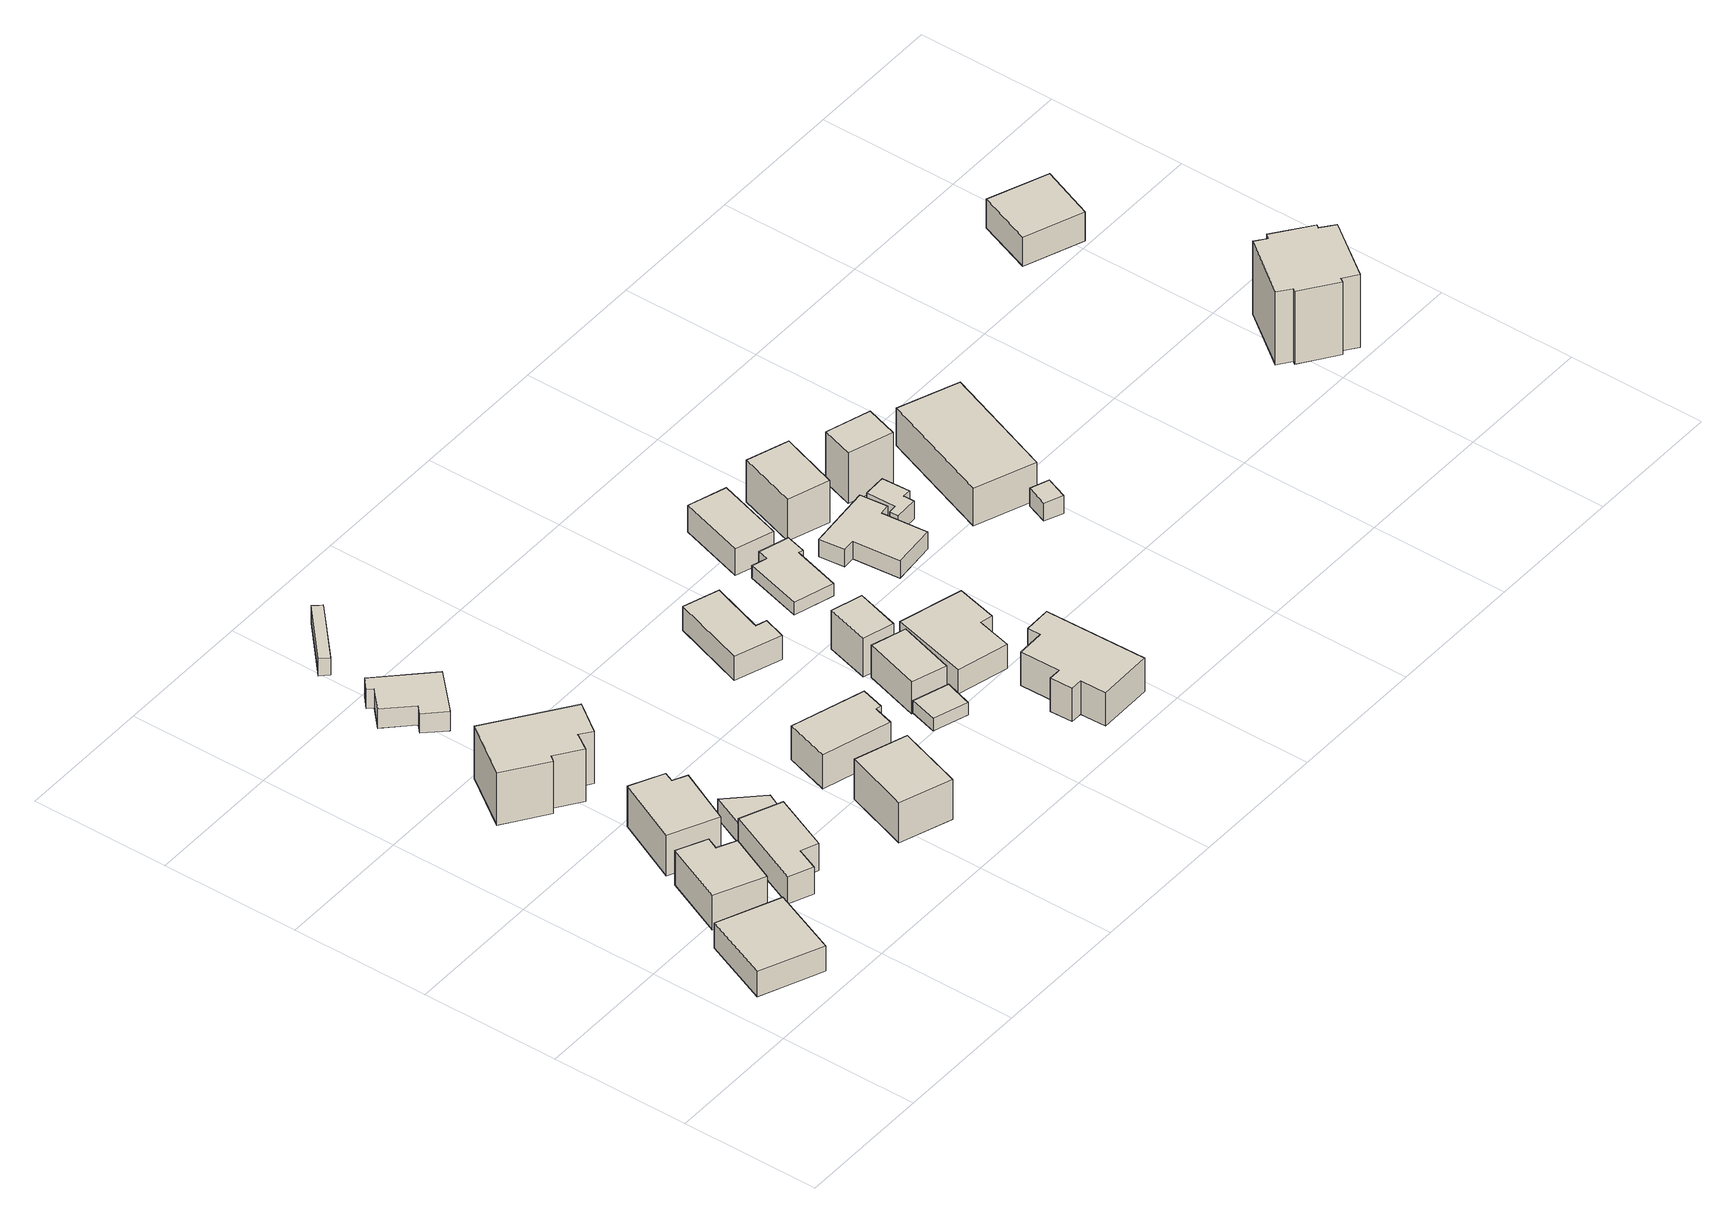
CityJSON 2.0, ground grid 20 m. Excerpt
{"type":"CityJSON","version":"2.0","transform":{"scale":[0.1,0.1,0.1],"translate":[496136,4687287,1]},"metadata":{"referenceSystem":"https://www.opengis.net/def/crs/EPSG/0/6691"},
"CityObjects":{
"building1":{"type":"Building","attributes":{"usage":"411","yearOfConstruction":1977,"measuredHeight":7.3,"storeysAboveGround":2,"storeysBelowGround":9999,"BuildingDetailAttribute.siteArea":132,"BuildingDetailAttribute.totalFloorArea":83,"BuildingDetailAttribute.buildingFootprintArea":49,"BuildingDetailAttribute.buildingRoofEdgeArea":101.8,"BuildingDetailAttribute.buildingStructureOrgType":"1","BuildingDetailAttribute.fireproofStructureType":"1003","BuildingDetailAttribute.urbanPlanType":"21","BuildingDetailAttribute.areaClassificationType":"22","BuildingDetailAttribute.districtsAndZonesType":"5","BuildingDetailAttribute.landUseType":"261","BuildingDetailAttribute.buildingCoverageRate":37,"BuildingDetailAttribute.floorAreaRate":63,"BuildingDetailAttribute.specifiedBuildingCoverageRate":60,"BuildingDetailAttribute.specifiedFloorAreaRate":200,"BuildingDetailAttribute.surveyYear":2018,"LandSlideRiskAttribute.description":"1","LandSlideRiskAttribute.areaType":"2","BuildingIDAttribute.prefecture":"01","BuildingIDAttribute.city":"01205"},"geometry":[{"type":"Solid","lod":"1","boundaries":[[[[0,1,2,3]],[[2,4,5,3]],[[1,6,4,2]],[[0,7,6,1]],[[3,5,7,0]],[[4,6,7,5]]]]}]},
"building2":{"type":"Building","attributes":{"usage":"411","yearOfConstruction":1977,"measuredHeight":8,"storeysAboveGround":2,"storeysBelowGround":9999,"BuildingDetailAttribute.siteArea":132,"BuildingDetailAttribute.totalFloorArea":83,"BuildingDetailAttribute.buildingFootprintArea":49,"BuildingDetailAttribute.buildingRoofEdgeArea":67.8,"BuildingDetailAttribute.buildingStructureOrgType":"1","BuildingDetailAttribute.fireproofStructureType":"1003","BuildingDetailAttribute.urbanPlanType":"21","BuildingDetailAttribute.areaClassificationType":"22","BuildingDetailAttribute.districtsAndZonesType":"5","BuildingDetailAttribute.landUseType":"261","BuildingDetailAttribute.buildingCoverageRate":37,"BuildingDetailAttribute.floorAreaRate":63,"BuildingDetailAttribute.specifiedBuildingCoverageRate":60,"BuildingDetailAttribute.specifiedFloorAreaRate":200,"BuildingDetailAttribute.surveyYear":2018,"LandSlideRiskAttribute.description":"1","LandSlideRiskAttribute.areaType":"1","BuildingIDAttribute.prefecture":"01","BuildingIDAttribute.city":"01205"},"geometry":[{"type":"Solid","lod":"1","boundaries":[[[[8,9,10,11,12,13]],[[12,14,15,13]],[[11,16,14,12]],[[10,17,16,11]],[[9,18,17,10]],[[8,19,18,9]],[[13,15,19,8]],[[14,16,17,18,19,15]]]]}]},
"building3":{"type":"Building","attributes":{"usage":"411","yearOfConstruction":1977,"measuredHeight":8.5,"storeysAboveGround":2,"storeysBelowGround":9999,"BuildingDetailAttribute.siteArea":132,"BuildingDetailAttribute.totalFloorArea":83,"BuildingDetailAttribute.buildingFootprintArea":49,"BuildingDetailAttribute.buildingRoofEdgeArea":75.4,"BuildingDetailAttribute.buildingStructureOrgType":"1","BuildingDetailAttribute.fireproofStructureType":"1003","BuildingDetailAttribute.urbanPlanType":"21","BuildingDetailAttribute.areaClassificationType":"22","BuildingDetailAttribute.districtsAndZonesType":"5","BuildingDetailAttribute.landUseType":"261","BuildingDetailAttribute.buildingCoverageRate":37,"BuildingDetailAttribute.floorAreaRate":63,"BuildingDetailAttribute.specifiedBuildingCoverageRate":60,"BuildingDetailAttribute.specifiedFloorAreaRate":200,"BuildingDetailAttribute.surveyYear":2018,"TsunamiRiskAttribute.description":"1","TsunamiRiskAttribute.rank":"2","TsunamiRiskAttribute.depth":0.63,"LandSlideRiskAttribute.description":"1","LandSlideRiskAttribute.areaType":"1","BuildingIDAttribute.prefecture":"01","BuildingIDAttribute.city":"01205"},"geometry":[{"type":"Solid","lod":"1","boundaries":[[[[20,21,22,23,24,25]],[[24,26,27,25]],[[23,28,26,24]],[[22,29,28,23]],[[21,30,29,22]],[[20,31,30,21]],[[25,27,31,20]],[[26,28,29,30,31,27]]]]}]},
"building4":{"type":"Building","attributes":{"usage":"411","yearOfConstruction":1980,"measuredHeight":9.2,"storeysAboveGround":2,"storeysBelowGround":9999,"BuildingDetailAttribute.siteArea":149,"BuildingDetailAttribute.totalFloorArea":70,"BuildingDetailAttribute.buildingFootprintArea":35,"BuildingDetailAttribute.buildingRoofEdgeArea":70.3,"BuildingDetailAttribute.buildingStructureOrgType":"1","BuildingDetailAttribute.fireproofStructureType":"1003","BuildingDetailAttribute.urbanPlanType":"21","BuildingDetailAttribute.areaClassificationType":"22","BuildingDetailAttribute.districtsAndZonesType":"5","BuildingDetailAttribute.landUseType":"261","BuildingDetailAttribute.buildingCoverageRate":23,"BuildingDetailAttribute.floorAreaRate":47,"BuildingDetailAttribute.specifiedBuildingCoverageRate":60,"BuildingDetailAttribute.specifiedFloorAreaRate":200,"BuildingDetailAttribute.surveyYear":2018,"TsunamiRiskAttribute.description":"1","TsunamiRiskAttribute.rank":"2","TsunamiRiskAttribute.depth":0.57,"LandSlideRiskAttribute.description":"1","LandSlideRiskAttribute.areaType":"1","BuildingIDAttribute.prefecture":"01","BuildingIDAttribute.city":"01205","RealEstateIDAttribute.realEstateIDOfBuilding":"4302000089658-0000","RealEstateIDAttribute.numberOfRealEstateIDOfLand":1,"RealEstateIDAttribute.realEstateIDOfLand":"4302000094810-0000","RealEstateIDAttribute.matchingScore":94},"geometry":[{"type":"Solid","lod":"1","boundaries":[[[[32,33,34,35,36,37]],[[36,38,39,37]],[[35,40,38,36]],[[34,41,40,35]],[[33,42,41,34]],[[32,43,42,33]],[[37,39,43,32]],[[38,40,41,42,43,39]]]]}]},
"building5":{"type":"Building","attributes":{"usage":"411","yearOfConstruction":2000,"measuredHeight":10.5,"storeysAboveGround":2,"storeysBelowGround":9999,"BuildingDetailAttribute.siteArea":428,"BuildingDetailAttribute.totalFloorArea":146,"BuildingDetailAttribute.buildingFootprintArea":85,"BuildingDetailAttribute.buildingRoofEdgeArea":113.9,"BuildingDetailAttribute.buildingStructureOrgType":"1","BuildingDetailAttribute.fireproofStructureType":"1003","BuildingDetailAttribute.urbanPlanType":"21","BuildingDetailAttribute.areaClassificationType":"22","BuildingDetailAttribute.districtsAndZonesType":"5","BuildingDetailAttribute.landUseType":"261","BuildingDetailAttribute.buildingCoverageRate":20,"BuildingDetailAttribute.floorAreaRate":34,"BuildingDetailAttribute.specifiedBuildingCoverageRate":60,"BuildingDetailAttribute.specifiedFloorAreaRate":200,"BuildingDetailAttribute.surveyYear":2018,"TsunamiRiskAttribute.description":"1","TsunamiRiskAttribute.rank":"2","TsunamiRiskAttribute.depth":1.24,"BuildingIDAttribute.prefecture":"01","BuildingIDAttribute.city":"01205","RealEstateIDAttribute.realEstateIDOfBuilding":"4302001121884-0000","RealEstateIDAttribute.numberOfRealEstateIDOfLand":1,"RealEstateIDAttribute.realEstateIDOfLand":"4302000094772-0000","RealEstateIDAttribute.matchingScore":95},"geometry":[{"type":"Solid","lod":"1","boundaries":[[[[44,45,46,47,48,49,50,51]],[[50,52,53,51]],[[49,54,52,50]],[[48,55,54,49]],[[47,56,55,48]],[[46,57,56,47]],[[45,58,57,46]],[[44,59,58,45]],[[51,53,59,44]],[[52,54,55,56,57,58,59,53]]]]}]},
"building6":{"type":"Building","attributes":{"usage":"461","yearOfConstruction":"0001","measuredHeight":5.7,"storeysAboveGround":9999,"storeysBelowGround":9999,"BuildingDetailAttribute.siteArea":-9999,"BuildingDetailAttribute.totalFloorArea":-9999,"BuildingDetailAttribute.buildingFootprintArea":-9999,"BuildingDetailAttribute.buildingRoofEdgeArea":-9999,"BuildingDetailAttribute.buildingStructureOrgType":"9","BuildingDetailAttribute.fireproofStructureType":"1011","BuildingDetailAttribute.urbanPlanType":"21","BuildingDetailAttribute.areaClassificationType":"22","BuildingDetailAttribute.districtsAndZonesType":"99","BuildingDetailAttribute.landUseType":"231","BuildingDetailAttribute.buildingCoverageRate":-9999,"BuildingDetailAttribute.floorAreaRate":-9999,"BuildingDetailAttribute.specifiedBuildingCoverageRate":-9999,"BuildingDetailAttribute.specifiedFloorAreaRate":-9999,"BuildingDetailAttribute.surveyYear":2018,"TsunamiRiskAttribute.description":"1","TsunamiRiskAttribute.rank":"2","TsunamiRiskAttribute.depth":0.57,"LandSlideRiskAttribute.description":"1","LandSlideRiskAttribute.areaType":"1","BuildingIDAttribute.prefecture":"01","BuildingIDAttribute.city":"01205"},"geometry":[{"type":"Solid","lod":"1","boundaries":[[[[60,61,62,63]],[[62,64,65,63]],[[61,66,64,62]],[[60,67,66,61]],[[63,65,67,60]],[[64,66,67,65]]]]}]},
"building7":{"type":"Building","attributes":{"usage":"411","yearOfConstruction":1969,"measuredHeight":5,"storeysAboveGround":3,"storeysBelowGround":9999,"BuildingDetailAttribute.siteArea":141,"BuildingDetailAttribute.totalFloorArea":49,"BuildingDetailAttribute.buildingFootprintArea":24,"BuildingDetailAttribute.buildingRoofEdgeArea":60.1,"BuildingDetailAttribute.buildingStructureOrgType":"1","BuildingDetailAttribute.fireproofStructureType":"1003","BuildingDetailAttribute.urbanPlanType":"21","BuildingDetailAttribute.areaClassificationType":"22","BuildingDetailAttribute.districtsAndZonesType":"5","BuildingDetailAttribute.landUseType":"261","BuildingDetailAttribute.buildingCoverageRate":17,"BuildingDetailAttribute.floorAreaRate":35,"BuildingDetailAttribute.specifiedBuildingCoverageRate":60,"BuildingDetailAttribute.specifiedFloorAreaRate":200,"BuildingDetailAttribute.surveyYear":2018,"TsunamiRiskAttribute.description":"1","TsunamiRiskAttribute.rank":"2","TsunamiRiskAttribute.depth":2.51,"BuildingIDAttribute.prefecture":"01","BuildingIDAttribute.city":"01205"},"geometry":[{"type":"Solid","lod":"1","boundaries":[[[[68,69,70,71,72,73,74,75]],[[74,76,77,75]],[[73,78,76,74]],[[72,79,78,73]],[[71,80,79,72]],[[70,81,80,71]],[[69,82,81,70]],[[68,83,82,69]],[[75,77,83,68]],[[76,78,79,80,81,82,83,77]]]]}]},
"building8":{"type":"Building","attributes":{"usage":"411","yearOfConstruction":1978,"measuredHeight":7.4,"storeysAboveGround":2,"storeysBelowGround":9999,"BuildingDetailAttribute.siteArea":127,"BuildingDetailAttribute.totalFloorArea":100,"BuildingDetailAttribute.buildingFootprintArea":60,"BuildingDetailAttribute.buildingRoofEdgeArea":79.1,"BuildingDetailAttribute.buildingStructureOrgType":"1","BuildingDetailAttribute.fireproofStructureType":"1003","BuildingDetailAttribute.urbanPlanType":"21","BuildingDetailAttribute.areaClassificationType":"22","BuildingDetailAttribute.districtsAndZonesType":"5","BuildingDetailAttribute.landUseType":"261","BuildingDetailAttribute.buildingCoverageRate":47,"BuildingDetailAttribute.floorAreaRate":79,"BuildingDetailAttribute.specifiedBuildingCoverageRate":60,"BuildingDetailAttribute.specifiedFloorAreaRate":200,"BuildingDetailAttribute.surveyYear":2018,"TsunamiRiskAttribute.description":"1","TsunamiRiskAttribute.rank":"2","TsunamiRiskAttribute.depth":0.86,"LandSlideRiskAttribute.description":"1","LandSlideRiskAttribute.areaType":"1","BuildingIDAttribute.prefecture":"01","BuildingIDAttribute.city":"01205","RealEstateIDAttribute.realEstateIDOfBuilding":"4302000089638-0000","RealEstateIDAttribute.numberOfRealEstateIDOfLand":64,"RealEstateIDAttribute.realEstateIDOfLand":"4302000094766-0000","RealEstateIDAttribute.matchingScore":97},"geometry":[{"type":"Solid","lod":"1","boundaries":[[[[84,85,86,87]],[[86,88,89,87]],[[85,90,88,86]],[[84,91,90,85]],[[87,89,91,84]],[[88,90,91,89]]]]}]},
"building9":{"type":"Building","attributes":{"usage":"461","yearOfConstruction":"0001","measuredHeight":3.2,"storeysAboveGround":9999,"storeysBelowGround":9999,"BuildingDetailAttribute.siteArea":-9999,"BuildingDetailAttribute.totalFloorArea":-9999,"BuildingDetailAttribute.buildingFootprintArea":-9999,"BuildingDetailAttribute.buildingRoofEdgeArea":-9999,"BuildingDetailAttribute.buildingStructureOrgType":"9","BuildingDetailAttribute.fireproofStructureType":"1011","BuildingDetailAttribute.urbanPlanType":"21","BuildingDetailAttribute.areaClassificationType":"22","BuildingDetailAttribute.districtsAndZonesType":"99","BuildingDetailAttribute.landUseType":"231","BuildingDetailAttribute.buildingCoverageRate":-9999,"BuildingDetailAttribute.floorAreaRate":-9999,"BuildingDetailAttribute.specifiedBuildingCoverageRate":-9999,"BuildingDetailAttribute.specifiedFloorAreaRate":-9999,"BuildingDetailAttribute.surveyYear":2018,"TsunamiRiskAttribute.description":"1","TsunamiRiskAttribute.rank":"2","TsunamiRiskAttribute.depth":2.83,"BuildingIDAttribute.prefecture":"01","BuildingIDAttribute.city":"01205"},"geometry":[{"type":"Solid","lod":"1","boundaries":[[[[92,93,94,95]],[[94,96,97,95]],[[93,98,96,94]],[[92,99,98,93]],[[95,97,99,92]],[[96,98,99,97]]]]}]},
"building10":{"type":"Building","attributes":{"usage":"411","yearOfConstruction":1981,"measuredHeight":7.6,"storeysAboveGround":2,"storeysBelowGround":9999,"BuildingDetailAttribute.siteArea":92,"BuildingDetailAttribute.totalFloorArea":97,"BuildingDetailAttribute.buildingFootprintArea":55,"BuildingDetailAttribute.buildingRoofEdgeArea":71.9,"BuildingDetailAttribute.buildingStructureOrgType":"1","BuildingDetailAttribute.fireproofStructureType":"1003","BuildingDetailAttribute.urbanPlanType":"21","BuildingDetailAttribute.areaClassificationType":"22","BuildingDetailAttribute.districtsAndZonesType":"5","BuildingDetailAttribute.landUseType":"261","BuildingDetailAttribute.buildingCoverageRate":60,"BuildingDetailAttribute.floorAreaRate":105,"BuildingDetailAttribute.specifiedBuildingCoverageRate":60,"BuildingDetailAttribute.specifiedFloorAreaRate":200,"BuildingDetailAttribute.surveyYear":2018,"TsunamiRiskAttribute.description":"1","TsunamiRiskAttribute.rank":"2","TsunamiRiskAttribute.depth":1.48,"LandSlideRiskAttribute.description":"1","LandSlideRiskAttribute.areaType":"1","BuildingIDAttribute.prefecture":"01","BuildingIDAttribute.city":"01205"},"geometry":[{"type":"Solid","lod":"1","boundaries":[[[[100,101,102,103,104,105]],[[104,106,107,105]],[[103,108,106,104]],[[102,109,108,103]],[[101,110,109,102]],[[100,111,110,101]],[[105,107,111,100]],[[106,108,109,110,111,107]]]]}]},
"building11":{"type":"Building","attributes":{"usage":"461","yearOfConstruction":"0001","measuredHeight":-9999,"storeysAboveGround":9999,"storeysBelowGround":9999,"BuildingDetailAttribute.siteArea":-9999,"BuildingDetailAttribute.totalFloorArea":-9999,"BuildingDetailAttribute.buildingFootprintArea":-9999,"BuildingDetailAttribute.buildingRoofEdgeArea":-9999,"BuildingDetailAttribute.buildingStructureOrgType":"9","BuildingDetailAttribute.fireproofStructureType":"1011","BuildingDetailAttribute.urbanPlanType":"21","BuildingDetailAttribute.areaClassificationType":"22","BuildingDetailAttribute.districtsAndZonesType":"99","BuildingDetailAttribute.landUseType":"231","BuildingDetailAttribute.buildingCoverageRate":-9999,"BuildingDetailAttribute.floorAreaRate":-9999,"BuildingDetailAttribute.specifiedBuildingCoverageRate":-9999,"BuildingDetailAttribute.specifiedFloorAreaRate":-9999,"BuildingDetailAttribute.surveyYear":2018,"TsunamiRiskAttribute.description":"1","TsunamiRiskAttribute.rank":"2","TsunamiRiskAttribute.depth":1.78,"LandSlideRiskAttribute.description":"1","LandSlideRiskAttribute.areaType":"1","BuildingIDAttribute.prefecture":"01","BuildingIDAttribute.city":"01205"},"geometry":[{"type":"Solid","lod":"1","boundaries":[[[[112,113,114,115]],[[114,116,117,115]],[[113,118,116,114]],[[112,119,118,113]],[[115,117,119,112]],[[116,118,119,117]]]]}]},
"building12":{"type":"Building","attributes":{"usage":"411","yearOfConstruction":1959,"measuredHeight":7.5,"storeysAboveGround":3,"storeysBelowGround":9999,"BuildingDetailAttribute.siteArea":115,"BuildingDetailAttribute.totalFloorArea":99,"BuildingDetailAttribute.buildingFootprintArea":49,"BuildingDetailAttribute.buildingRoofEdgeArea":67,"BuildingDetailAttribute.buildingStructureOrgType":"1","BuildingDetailAttribute.fireproofStructureType":"1003","BuildingDetailAttribute.urbanPlanType":"21","BuildingDetailAttribute.areaClassificationType":"22","BuildingDetailAttribute.districtsAndZonesType":"5","BuildingDetailAttribute.landUseType":"261","BuildingDetailAttribute.buildingCoverageRate":43,"BuildingDetailAttribute.floorAreaRate":86,"BuildingDetailAttribute.specifiedBuildingCoverageRate":60,"BuildingDetailAttribute.specifiedFloorAreaRate":200,"BuildingDetailAttribute.surveyYear":2018,"TsunamiRiskAttribute.description":"1","TsunamiRiskAttribute.rank":"2","TsunamiRiskAttribute.depth":2.62,"BuildingIDAttribute.prefecture":"01","BuildingIDAttribute.city":"01205","RealEstateIDAttribute.realEstateIDOfBuilding":"4302000089664-0000","RealEstateIDAttribute.numberOfRealEstateIDOfLand":16,"RealEstateIDAttribute.realEstateIDOfLand":"4302000094826-0000","RealEstateIDAttribute.matchingScore":95},"geometry":[{"type":"Solid","lod":"1","boundaries":[[[[120,121,122,123,124,125]],[[124,126,127,125]],[[123,128,126,124]],[[122,129,128,123]],[[121,130,129,122]],[[120,131,130,121]],[[125,127,131,120]],[[126,128,129,130,131,127]]]]}]},
"building13":{"type":"Building","attributes":{"usage":"411","yearOfConstruction":1962,"measuredHeight":6,"storeysAboveGround":1,"storeysBelowGround":9999,"BuildingDetailAttribute.siteArea":145,"BuildingDetailAttribute.totalFloorArea":42,"BuildingDetailAttribute.buildingFootprintArea":42,"BuildingDetailAttribute.buildingRoofEdgeArea":44.6,"BuildingDetailAttribute.buildingStructureOrgType":"1","BuildingDetailAttribute.fireproofStructureType":"1003","BuildingDetailAttribute.urbanPlanType":"21","BuildingDetailAttribute.areaClassificationType":"22","BuildingDetailAttribute.districtsAndZonesType":"5","BuildingDetailAttribute.landUseType":"261","BuildingDetailAttribute.buildingCoverageRate":29,"BuildingDetailAttribute.floorAreaRate":29,"BuildingDetailAttribute.specifiedBuildingCoverageRate":60,"BuildingDetailAttribute.specifiedFloorAreaRate":200,"BuildingDetailAttribute.surveyYear":2018,"TsunamiRiskAttribute.description":"1","TsunamiRiskAttribute.rank":"2","TsunamiRiskAttribute.depth":1.89,"LandSlideRiskAttribute.description":"1","LandSlideRiskAttribute.areaType":"1","BuildingIDAttribute.prefecture":"01","BuildingIDAttribute.city":"01205"},"geometry":[{"type":"Solid","lod":"1","boundaries":[[[[132,133,134,135]],[[134,136,137,135]],[[133,138,136,134]],[[132,139,138,133]],[[135,137,139,132]],[[136,138,139,137]]]]}]},
"building14":{"type":"Building","attributes":{"usage":"461","yearOfConstruction":"0001","measuredHeight":7.4,"storeysAboveGround":9999,"storeysBelowGround":9999,"BuildingDetailAttribute.siteArea":-9999,"BuildingDetailAttribute.totalFloorArea":-9999,"BuildingDetailAttribute.buildingFootprintArea":-9999,"BuildingDetailAttribute.buildingRoofEdgeArea":-9999,"BuildingDetailAttribute.buildingStructureOrgType":"9","BuildingDetailAttribute.fireproofStructureType":"1011","BuildingDetailAttribute.urbanPlanType":"21","BuildingDetailAttribute.areaClassificationType":"22","BuildingDetailAttribute.districtsAndZonesType":"99","BuildingDetailAttribute.landUseType":"231","BuildingDetailAttribute.buildingCoverageRate":-9999,"BuildingDetailAttribute.floorAreaRate":-9999,"BuildingDetailAttribute.specifiedBuildingCoverageRate":-9999,"BuildingDetailAttribute.specifiedFloorAreaRate":-9999,"BuildingDetailAttribute.surveyYear":2018,"TsunamiRiskAttribute.description":"1","TsunamiRiskAttribute.rank":"2","TsunamiRiskAttribute.depth":2.38,"LandSlideRiskAttribute.description":"1","LandSlideRiskAttribute.areaType":"1","BuildingIDAttribute.prefecture":"01","BuildingIDAttribute.city":"01205"},"geometry":[{"type":"Solid","lod":"1","boundaries":[[[[140,141,142,143]],[[142,144,145,143]],[[141,146,144,142]],[[140,147,146,141]],[[143,145,147,140]],[[144,146,147,145]]]]}]},
"building15":{"type":"Building","attributes":{"usage":"411","yearOfConstruction":1969,"measuredHeight":8.3,"storeysAboveGround":1,"storeysBelowGround":9999,"BuildingDetailAttribute.siteArea":159,"BuildingDetailAttribute.totalFloorArea":80,"BuildingDetailAttribute.buildingFootprintArea":80,"BuildingDetailAttribute.buildingRoofEdgeArea":117.4,"BuildingDetailAttribute.buildingStructureOrgType":"1","BuildingDetailAttribute.fireproofStructureType":"1003","BuildingDetailAttribute.urbanPlanType":"21","BuildingDetailAttribute.areaClassificationType":"22","BuildingDetailAttribute.districtsAndZonesType":"5","BuildingDetailAttribute.landUseType":"261","BuildingDetailAttribute.buildingCoverageRate":50,"BuildingDetailAttribute.floorAreaRate":50,"BuildingDetailAttribute.specifiedBuildingCoverageRate":60,"BuildingDetailAttribute.specifiedFloorAreaRate":200,"BuildingDetailAttribute.surveyYear":2018,"TsunamiRiskAttribute.description":"1","TsunamiRiskAttribute.rank":"2","TsunamiRiskAttribute.depth":1.16,"LandSlideRiskAttribute.description":"1","LandSlideRiskAttribute.areaType":"1","BuildingIDAttribute.prefecture":"01","BuildingIDAttribute.city":"01205","RealEstateIDAttribute.realEstateIDOfBuilding":"4302000089646-0000","RealEstateIDAttribute.numberOfRealEstateIDOfLand":2,"RealEstateIDAttribute.realEstateIDOfLand":"4302000094778-0000","RealEstateIDAttribute.matchingScore":92},"geometry":[{"type":"Solid","lod":"1","boundaries":[[[[148,149,150,151,152,153,154,155,156,157]],[[156,158,159,157]],[[155,160,158,156]],[[154,161,160,155]],[[153,162,161,154]],[[152,163,162,153]],[[151,164,163,152]],[[150,165,164,151]],[[149,166,165,150]],[[148,167,166,149]],[[157,159,167,148]],[[158,160,161,162,163,164,165,166,167,159]]]]}]},
"building16":{"type":"Building","attributes":{"usage":"411","yearOfConstruction":1987,"measuredHeight":5.3,"storeysAboveGround":1,"storeysBelowGround":9999,"BuildingDetailAttribute.siteArea":204,"BuildingDetailAttribute.totalFloorArea":71,"BuildingDetailAttribute.buildingFootprintArea":71,"BuildingDetailAttribute.buildingRoofEdgeArea":100,"BuildingDetailAttribute.buildingStructureOrgType":"1","BuildingDetailAttribute.fireproofStructureType":"1003","BuildingDetailAttribute.urbanPlanType":"21","BuildingDetailAttribute.areaClassificationType":"22","BuildingDetailAttribute.districtsAndZonesType":"5","BuildingDetailAttribute.landUseType":"261","BuildingDetailAttribute.buildingCoverageRate":35,"BuildingDetailAttribute.floorAreaRate":35,"BuildingDetailAttribute.specifiedBuildingCoverageRate":60,"BuildingDetailAttribute.specifiedFloorAreaRate":200,"BuildingDetailAttribute.surveyYear":2018,"TsunamiRiskAttribute.description":"1","TsunamiRiskAttribute.rank":"2","TsunamiRiskAttribute.depth":1.89,"LandSlideRiskAttribute.description":"1","LandSlideRiskAttribute.areaType":"1","BuildingIDAttribute.prefecture":"01","BuildingIDAttribute.city":"01205"},"geometry":[{"type":"Solid","lod":"1","boundaries":[[[[168,169,170,171,172,173]],[[172,174,175,173]],[[171,176,174,172]],[[170,177,176,171]],[[169,178,177,170]],[[168,179,178,169]],[[173,175,179,168]],[[174,176,177,178,179,175]]]]}]},
"building17":{"type":"Building","attributes":{"usage":"411","yearOfConstruction":1930,"measuredHeight":3.6,"storeysAboveGround":1,"storeysBelowGround":9999,"BuildingDetailAttribute.siteArea":245,"BuildingDetailAttribute.totalFloorArea":89,"BuildingDetailAttribute.buildingFootprintArea":89,"BuildingDetailAttribute.buildingRoofEdgeArea":60.9,"BuildingDetailAttribute.buildingStructureOrgType":"1","BuildingDetailAttribute.fireproofStructureType":"1003","BuildingDetailAttribute.urbanPlanType":"21","BuildingDetailAttribute.areaClassificationType":"22","BuildingDetailAttribute.districtsAndZonesType":"5","BuildingDetailAttribute.landUseType":"261","BuildingDetailAttribute.buildingCoverageRate":36,"BuildingDetailAttribute.floorAreaRate":36,"BuildingDetailAttribute.specifiedBuildingCoverageRate":60,"BuildingDetailAttribute.specifiedFloorAreaRate":200,"BuildingDetailAttribute.surveyYear":2018,"TsunamiRiskAttribute.description":"1","TsunamiRiskAttribute.rank":"2","TsunamiRiskAttribute.depth":2.78,"BuildingIDAttribute.prefecture":"01","BuildingIDAttribute.city":"01205"},"geometry":[{"type":"Solid","lod":"1","boundaries":[[[[180,181,182,183,184,185,186,187]],[[186,188,189,187]],[[185,190,188,186]],[[184,191,190,185]],[[183,192,191,184]],[[182,193,192,183]],[[181,194,193,182]],[[180,195,194,181]],[[187,189,195,180]],[[188,190,191,192,193,194,195,189]]]]}]},
"building18":{"type":"Building","attributes":{"usage":"411","yearOfConstruction":1930,"measuredHeight":6.9,"storeysAboveGround":1,"storeysBelowGround":9999,"BuildingDetailAttribute.siteArea":-9999,"BuildingDetailAttribute.totalFloorArea":89,"BuildingDetailAttribute.buildingFootprintArea":89,"BuildingDetailAttribute.buildingRoofEdgeArea":58.6,"BuildingDetailAttribute.buildingStructureOrgType":"1","BuildingDetailAttribute.fireproofStructureType":"1003","BuildingDetailAttribute.urbanPlanType":"21","BuildingDetailAttribute.areaClassificationType":"22","BuildingDetailAttribute.districtsAndZonesType":"5","BuildingDetailAttribute.landUseType":"261","BuildingDetailAttribute.buildingCoverageRate":-9999,"BuildingDetailAttribute.floorAreaRate":-9999,"BuildingDetailAttribute.specifiedBuildingCoverageRate":60,"BuildingDetailAttribute.specifiedFloorAreaRate":200,"BuildingDetailAttribute.surveyYear":2018,"TsunamiRiskAttribute.description":"1","TsunamiRiskAttribute.rank":"3","TsunamiRiskAttribute.depth":3.27,"BuildingIDAttribute.prefecture":"01","BuildingIDAttribute.city":"01205"},"geometry":[{"type":"Solid","lod":"1","boundaries":[[[[196,197,198,199]],[[198,200,201,199]],[[197,202,200,198]],[[196,203,202,197]],[[199,201,203,196]],[[200,202,203,201]]]]}]},
"building19":{"type":"Building","attributes":{"usage":"411","yearOfConstruction":1937,"measuredHeight":4.5,"storeysAboveGround":1,"storeysBelowGround":9999,"BuildingDetailAttribute.siteArea":-9999,"BuildingDetailAttribute.totalFloorArea":63,"BuildingDetailAttribute.buildingFootprintArea":63,"BuildingDetailAttribute.buildingRoofEdgeArea":81.6,"BuildingDetailAttribute.buildingStructureOrgType":"1","BuildingDetailAttribute.fireproofStructureType":"1003","BuildingDetailAttribute.urbanPlanType":"21","BuildingDetailAttribute.areaClassificationType":"22","BuildingDetailAttribute.districtsAndZonesType":"5","BuildingDetailAttribute.landUseType":"261","BuildingDetailAttribute.buildingCoverageRate":-9999,"BuildingDetailAttribute.floorAreaRate":-9999,"BuildingDetailAttribute.specifiedBuildingCoverageRate":60,"BuildingDetailAttribute.specifiedFloorAreaRate":200,"BuildingDetailAttribute.surveyYear":2018,"TsunamiRiskAttribute.description":"1","TsunamiRiskAttribute.rank":"3","TsunamiRiskAttribute.depth":3.14,"BuildingIDAttribute.prefecture":"01","BuildingIDAttribute.city":"01205"},"geometry":[{"type":"Solid","lod":"1","boundaries":[[[[204,205,206,207,208,209,210,211]],[[210,212,213,211]],[[209,214,212,210]],[[208,215,214,209]],[[207,216,215,208]],[[206,217,216,207]],[[205,218,217,206]],[[204,219,218,205]],[[211,213,219,204]],[[212,214,215,216,217,218,219,213]]]]}]},
"building20":{"type":"Building","attributes":{"usage":"411","yearOfConstruction":2010,"measuredHeight":7.2,"storeysAboveGround":2,"storeysBelowGround":9999,"BuildingDetailAttribute.siteArea":97,"BuildingDetailAttribute.totalFloorArea":112,"BuildingDetailAttribute.buildingFootprintArea":58,"BuildingDetailAttribute.buildingRoofEdgeArea":56.7,"BuildingDetailAttribute.buildingStructureOrgType":"1","BuildingDetailAttribute.fireproofStructureType":"1003","BuildingDetailAttribute.urbanPlanType":"21","BuildingDetailAttribute.areaClassificationType":"22","BuildingDetailAttribute.districtsAndZonesType":"5","BuildingDetailAttribute.landUseType":"261","BuildingDetailAttribute.buildingCoverageRate":60,"BuildingDetailAttribute.floorAreaRate":115,"BuildingDetailAttribute.specifiedBuildingCoverageRate":60,"BuildingDetailAttribute.specifiedFloorAreaRate":200,"BuildingDetailAttribute.surveyYear":2018,"TsunamiRiskAttribute.description":"1","TsunamiRiskAttribute.rank":"3","TsunamiRiskAttribute.depth":3.52,"BuildingIDAttribute.prefecture":"01","BuildingIDAttribute.city":"01205","RealEstateIDAttribute.realEstateIDOfBuilding":"4302001150473-0000","RealEstateIDAttribute.numberOfRealEstateIDOfLand":1,"RealEstateIDAttribute.realEstateIDOfLand":"4302001105153-0000","RealEstateIDAttribute.matchingScore":91},"geometry":[{"type":"Solid","lod":"1","boundaries":[[[[220,221,222,223]],[[222,224,225,223]],[[221,226,224,222]],[[220,227,226,221]],[[223,225,227,220]],[[224,226,227,225]]]]}]},
"building21":{"type":"Building","attributes":{"usage":"461","yearOfConstruction":"0001","measuredHeight":3.6,"storeysAboveGround":9999,"storeysBelowGround":9999,"BuildingDetailAttribute.siteArea":-9999,"BuildingDetailAttribute.totalFloorArea":-9999,"BuildingDetailAttribute.buildingFootprintArea":-9999,"BuildingDetailAttribute.buildingRoofEdgeArea":-9999,"BuildingDetailAttribute.buildingStructureOrgType":"9","BuildingDetailAttribute.fireproofStructureType":"1011","BuildingDetailAttribute.urbanPlanType":"21","BuildingDetailAttribute.areaClassificationType":"22","BuildingDetailAttribute.districtsAndZonesType":"99","BuildingDetailAttribute.landUseType":"231","BuildingDetailAttribute.buildingCoverageRate":-9999,"BuildingDetailAttribute.floorAreaRate":-9999,"BuildingDetailAttribute.specifiedBuildingCoverageRate":-9999,"BuildingDetailAttribute.specifiedFloorAreaRate":-9999,"BuildingDetailAttribute.surveyYear":2018,"TsunamiRiskAttribute.description":"1","TsunamiRiskAttribute.rank":"3","TsunamiRiskAttribute.depth":3.14,"BuildingIDAttribute.prefecture":"01","BuildingIDAttribute.city":"01205"},"geometry":[{"type":"Solid","lod":"1","boundaries":[[[[228,229,230,231,232,233,234,235]],[[234,236,237,235]],[[233,238,236,234]],[[232,239,238,233]],[[231,240,239,232]],[[230,241,240,231]],[[229,242,241,230]],[[228,243,242,229]],[[235,237,243,228]],[[236,238,239,240,241,242,243,237]]]]}]},
"building22":{"type":"Building","attributes":{"usage":"413","yearOfConstruction":1960,"measuredHeight":9.4,"storeysAboveGround":1,"storeysBelowGround":9999,"BuildingDetailAttribute.siteArea":803,"BuildingDetailAttribute.totalFloorArea":34,"BuildingDetailAttribute.buildingFootprintArea":34,"BuildingDetailAttribute.buildingRoofEdgeArea":32.9,"BuildingDetailAttribute.buildingStructureOrgType":"1","BuildingDetailAttribute.fireproofStructureType":"1003","BuildingDetailAttribute.urbanPlanType":"21","BuildingDetailAttribute.areaClassificationType":"22","BuildingDetailAttribute.districtsAndZonesType":"5","BuildingDetailAttribute.landUseType":"261","BuildingDetailAttribute.buildingCoverageRate":4,"BuildingDetailAttribute.floorAreaRate":4,"BuildingDetailAttribute.specifiedBuildingCoverageRate":60,"BuildingDetailAttribute.specifiedFloorAreaRate":200,"BuildingDetailAttribute.surveyYear":2018,"TsunamiRiskAttribute.description":"1","TsunamiRiskAttribute.rank":"3","TsunamiRiskAttribute.depth":3.24,"BuildingIDAttribute.prefecture":"01","BuildingIDAttribute.city":"01205","RealEstateIDAttribute.realEstateIDOfBuilding":"4302000089672-0000","RealEstateIDAttribute.numberOfRealEstateIDOfLand":1,"RealEstateIDAttribute.realEstateIDOfLand":"4302000094850-0000","RealEstateIDAttribute.matchingScore":92},"geometry":[{"type":"Solid","lod":"1","boundaries":[[[[244,245,246,247]],[[246,248,249,247]],[[245,250,248,246]],[[244,251,250,245]],[[247,249,251,244]],[[248,250,251,249]]]]}]},
"building23":{"type":"Building","attributes":{"usage":"461","yearOfConstruction":"0001","measuredHeight":3.6,"storeysAboveGround":9999,"storeysBelowGround":9999,"BuildingDetailAttribute.siteArea":-9999,"BuildingDetailAttribute.totalFloorArea":-9999,"BuildingDetailAttribute.buildingFootprintArea":-9999,"BuildingDetailAttribute.buildingRoofEdgeArea":-9999,"BuildingDetailAttribute.buildingStructureOrgType":"9","BuildingDetailAttribute.fireproofStructureType":"1011","BuildingDetailAttribute.urbanPlanType":"21","BuildingDetailAttribute.areaClassificationType":"22","BuildingDetailAttribute.districtsAndZonesType":"99","BuildingDetailAttribute.landUseType":"231","BuildingDetailAttribute.buildingCoverageRate":-9999,"BuildingDetailAttribute.floorAreaRate":-9999,"BuildingDetailAttribute.specifiedBuildingCoverageRate":-9999,"BuildingDetailAttribute.specifiedFloorAreaRate":-9999,"BuildingDetailAttribute.surveyYear":2018,"TsunamiRiskAttribute.description":"1","TsunamiRiskAttribute.rank":"2","TsunamiRiskAttribute.depth":2.9,"LandSlideRiskAttribute.description":"1","LandSlideRiskAttribute.areaType":"1","BuildingIDAttribute.prefecture":"01","BuildingIDAttribute.city":"01205"},"geometry":[{"type":"Solid","lod":"1","boundaries":[[[[252,253,254,255]],[[254,256,257,255]],[[253,258,256,254]],[[252,259,258,253]],[[255,257,259,252]],[[256,258,259,257]]]]}]},
"building24":{"type":"Building","attributes":{"usage":"431","yearOfConstruction":2000,"measuredHeight":7,"storeysAboveGround":1,"storeysBelowGround":9999,"BuildingDetailAttribute.siteArea":382,"BuildingDetailAttribute.totalFloorArea":162,"BuildingDetailAttribute.buildingFootprintArea":162,"BuildingDetailAttribute.buildingRoofEdgeArea":163.6,"BuildingDetailAttribute.buildingStructureOrgType":"2","BuildingDetailAttribute.fireproofStructureType":"1002","BuildingDetailAttribute.urbanPlanType":"21","BuildingDetailAttribute.areaClassificationType":"22","BuildingDetailAttribute.districtsAndZonesType":"5","BuildingDetailAttribute.landUseType":"261","BuildingDetailAttribute.buildingCoverageRate":42,"BuildingDetailAttribute.floorAreaRate":42,"BuildingDetailAttribute.specifiedBuildingCoverageRate":60,"BuildingDetailAttribute.specifiedFloorAreaRate":200,"BuildingDetailAttribute.surveyYear":2018,"TsunamiRiskAttribute.description":"1","TsunamiRiskAttribute.rank":"3","TsunamiRiskAttribute.depth":3.32,"BuildingIDAttribute.prefecture":"01","BuildingIDAttribute.city":"01205","RealEstateIDAttribute.realEstateIDOfBuilding":"4302001123605-0000","RealEstateIDAttribute.numberOfRealEstateIDOfLand":1,"RealEstateIDAttribute.realEstateIDOfLand":"4302000094850-0000","RealEstateIDAttribute.matchingScore":92},"geometry":[{"type":"Solid","lod":"1","boundaries":[[[[260,261,262,263]],[[262,264,265,263]],[[261,266,264,262]],[[260,267,266,261]],[[263,265,267,260]],[[264,266,267,265]]]]}]},
"building25":{"type":"Building","attributes":{"usage":"411","yearOfConstruction":2002,"measuredHeight":12.2,"storeysAboveGround":3,"storeysBelowGround":9999,"BuildingDetailAttribute.siteArea":355,"BuildingDetailAttribute.totalFloorArea":335,"BuildingDetailAttribute.buildingFootprintArea":122,"BuildingDetailAttribute.buildingRoofEdgeArea":116.5,"BuildingDetailAttribute.buildingStructureOrgType":"3","BuildingDetailAttribute.fireproofStructureType":"1001","BuildingDetailAttribute.urbanPlanType":"21","BuildingDetailAttribute.areaClassificationType":"22","BuildingDetailAttribute.districtsAndZonesType":"5","BuildingDetailAttribute.landUseType":"261","BuildingDetailAttribute.buildingCoverageRate":34,"BuildingDetailAttribute.floorAreaRate":94,"BuildingDetailAttribute.specifiedBuildingCoverageRate":60,"BuildingDetailAttribute.specifiedFloorAreaRate":200,"BuildingDetailAttribute.surveyYear":2018,"TsunamiRiskAttribute.description":"1","TsunamiRiskAttribute.rank":"2","TsunamiRiskAttribute.depth":1.54,"BuildingIDAttribute.prefecture":"01","BuildingIDAttribute.city":"01205","RealEstateIDAttribute.realEstateIDOfBuilding":"4302000074309-0000","RealEstateIDAttribute.numberOfRealEstateIDOfLand":6,"RealEstateIDAttribute.realEstateIDOfLand":"4302000085829-0000","RealEstateIDAttribute.matchingScore":92},"geometry":[{"type":"Solid","lod":"1","boundaries":[[[[268,269,270,271,272,273,274,275,276,277,278,279]],[[278,280,281,279]],[[277,282,280,278]],[[276,283,282,277]],[[275,284,283,276]],[[274,285,284,275]],[[273,286,285,274]],[[272,287,286,273]],[[271,288,287,272]],[[270,289,288,271]],[[269,290,289,270]],[[268,291,290,269]],[[279,281,291,268]],[[280,282,283,284,285,286,287,288,289,290,291,281]]]]}]},
"building26":{"type":"Building","attributes":{"usage":"401","yearOfConstruction":"0001","measuredHeight":5.7,"storeysAboveGround":1,"storeysBelowGround":9999,"BuildingDetailAttribute.siteArea":-9999,"BuildingDetailAttribute.totalFloorArea":70,"BuildingDetailAttribute.buildingFootprintArea":70,"BuildingDetailAttribute.buildingRoofEdgeArea":76.8,"BuildingDetailAttribute.buildingStructureOrgType":"2","BuildingDetailAttribute.fireproofStructureType":"1002","BuildingDetailAttribute.urbanPlanType":"21","BuildingDetailAttribute.areaClassificationType":"22","BuildingDetailAttribute.districtsAndZonesType":"12","BuildingDetailAttribute.landUseType":"261","BuildingDetailAttribute.buildingCoverageRate":-9999,"BuildingDetailAttribute.floorAreaRate":-9999,"BuildingDetailAttribute.specifiedBuildingCoverageRate":-9999,"BuildingDetailAttribute.specifiedFloorAreaRate":-9999,"BuildingDetailAttribute.surveyYear":2018,"TsunamiRiskAttribute.description":"1","TsunamiRiskAttribute.rank":"3","TsunamiRiskAttribute.depth":3.82,"BuildingIDAttribute.prefecture":"01","BuildingIDAttribute.city":"01205"},"geometry":[{"type":"Solid","lod":"1","boundaries":[[[[292,293,294,295]],[[294,296,297,295]],[[293,298,296,294]],[[292,299,298,293]],[[295,297,299,292]],[[296,298,299,297]]]]}]}
},
"vertices":[
[94,6,50],[5,44,50],[46,141,50],[135,103,50],[46,141,91],[135,103,91],[5,44,91],[94,6,91],
[114,253,47],[156,233,47],[148,216,47],[175,203,47],[143,133,47],[74,165,47],[143,133,103],[74,165,103],[175,203,103],[148,216,103],[156,233,103],[114,253,103],
[172,370,40],[219,347,40],[213,333,40],[233,323,40],[195,244,40],[127,276,40],[195,244,106],[127,276,106],[233,323,106],[213,333,106],[219,347,106],[172,370,106],
[229,243,36],[288,218,36],[252,136,36],[227,146,36],[213,114,36],[179,129,36],[213,114,80],[179,129,80],[227,146,80],[252,136,80],[288,218,80],[229,243,80],
[210,475,23],[194,451,23],[158,477,23],[152,469,23],[93,511,23],[146,586,23],[258,506,23],[227,463,23],[258,506,108],[227,463,108],[146,586,108],[93,511,108],[152,469,108],[158,477,108],[194,451,108],[210,475,108],
[256,295,34],[301,248,34],[288,222,34],[234,245,34],[288,222,66],[234,245,66],[301,248,66],[256,295,66],
[181,766,19],[174,773,19],[190,788,19],[257,719,19],[203,666,19],[177,693,19],[188,704,19],[153,740,19],[188,704,50],[153,740,50],[177,693,50],[203,666,50],[257,719,50],[190,788,50],[174,773,50],[181,766,50],
[388,185,32],[463,160,32],[431,66,32],[356,92,32],[431,66,97],[356,92,97],[463,160,97],[388,185,97],
[200,848,16],[190,859,16],[264,926,16],[274,915,16],[264,926,44],[274,915,44],[190,859,44],[200,848,44],
[404,294,28],[510,262,28],[500,228,28],[492,230,28],[483,201,28],[384,230,28],[483,201,83],[384,230,83],[492,230,83],[500,228,83],[510,262,83],[404,294,83],
[614,211,29],[601,171,29],[551,187,29],[563,227,29],[551,187,49],[563,227,49],[601,171,49],[614,211,49],
[526,553,18],[577,536,18],[551,460,18],[567,455,18],[556,423,18],[489,446,18],[556,423,57],[489,446,57],[567,455,57],[551,460,57],[577,536,57],[526,553,57],
[589,311,25],[639,296,25],[614,214,25],[564,230,25],[614,214,77],[564,230,77],[639,296,77],[589,311,77],
[607,386,19],[652,373,19],[633,310,19],[589,323,19],[633,310,82],[589,323,82],[652,373,82],[607,386,82],
[684,61,30],[667,61,30],[666,94,30],[684,94,30],[683,152,30],[724,153,30],[723,172,30],[763,173,30],[766,24,30],[685,23,30],[766,24,84],[685,23,84],[763,173,84],[723,172,84],[724,153,84],[683,152,84],[684,94,84],[666,94,84],[667,61,84],[684,61,84],
[752,296,22],[737,237,22],[719,241,22],[706,190,22],[631,209,22],[660,321,22],[631,209,61],[660,321,61],[706,190,61],[719,241,61],[737,237,61],[752,296,61],
[657,546,16],[679,540,16],[683,555,16],[726,542,16],[718,513,16],[711,515,16],[691,446,16],[633,463,16],[691,446,36],[633,463,36],[711,515,36],[718,513,36],[726,542,36],[683,555,36],[679,540,36],[657,546,36],
[682,664,12],[737,646,12],[707,550,12],[652,568,12],[707,550,55],[652,568,55],[737,646,55],[682,664,55],
[838,517,13],[842,477,13],[827,475,13],[833,409,13],[769,403,13],[763,471,13],[745,470,13],[741,507,13],[745,470,41],[741,507,41],[763,471,41],[769,403,41],[833,409,41],[827,475,41],[842,477,41],[838,517,41],
[802,536,11],[743,556,11],[771,641,11],[831,621,11],[771,641,79],[831,621,79],[743,556,79],[802,536,79],
[880,472,13],[868,472,13],[868,456,13],[834,455,13],[834,468,13],[846,469,13],[845,512,13],[878,513,13],[845,512,42],[878,513,42],[846,469,42],[834,468,42],[834,455,42],[868,456,42],[868,472,42],[880,472,42],
[843,539,12],[858,585,12],[922,565,12],[907,518,12],[922,565,94],[907,518,94],[858,585,94],[843,539,94],
[984,314,16],[958,325,16],[970,356,16],[997,346,16],[970,356,45],[997,346,45],[958,325,45],[984,314,45],
[966,558,11],[1052,525,11],[989,359,11],[903,392,11],[989,359,72],[903,392,72],[1052,525,72],[966,558,72],
[1458,217,9],[1438,232,9],[1434,226,9],[1384,262,9],[1387,266,9],[1369,280,9],[1428,360,9],[1444,348,9],[1449,354,9],[1500,316,9],[1497,311,9],[1516,296,9],[1497,311,127],[1516,296,127],[1500,316,127],[1449,354,127],[1444,348,127],[1428,360,127],[1369,280,127],[1387,266,127],[1384,262,127],[1434,226,127],[1438,232,127],[1458,217,127],
[1330,639,8],[1360,718,8],[1445,685,8],[1414,607,8],[1445,685,55],[1414,607,55],[1360,718,55],[1330,639,55]
]}
